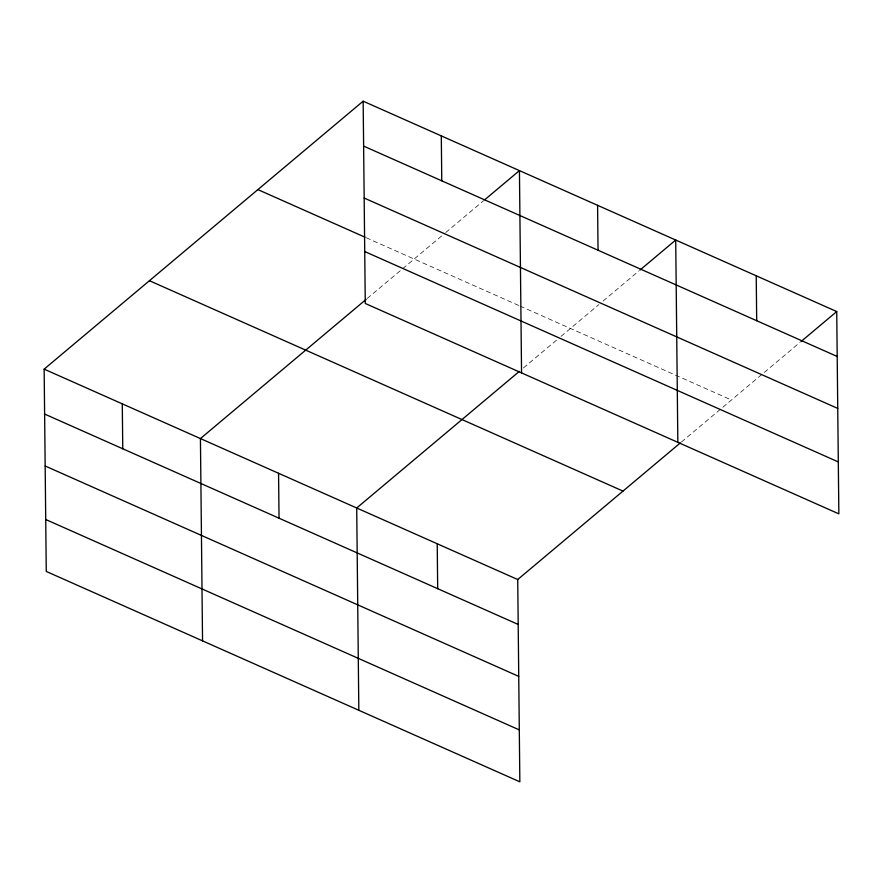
<?xml version="1.0" encoding="UTF-8"?>
<svg xmlns="http://www.w3.org/2000/svg" width="883" height="883" viewBox="0 0 883 883"><rect width="100%" height="100%" fill="white"/><g stroke="black" fill="none" stroke-linecap="round" stroke-linejoin="round"><path stroke-width="0.66" stroke-dasharray="4.42 3.31" d="M367.229 298.454L401.655 269.547M402.692 268.664L444.69 233.388M445.749 232.505L483.641 200.673M523.509 367.88L556.886 339.845M561.058 336.346L598.873 304.58M603.078 301.048L638.873 270.982M681.4 442.041L799.888 342.505M366.268 237.759L518.774 305.496M520.032 306.059L731.455 399.988"/><path stroke-width="1.32" d="M680.351 442.913L517.725 579.524L519.844 781.819L46.269 571.444L44.15 369.138L363.156 101.181L836.731 311.556L838.85 513.862L365.275 303.476L363.156 101.181M366.191 299.326L200.43 438.564L202.549 640.87M484.701 199.779L519.436 170.607L521.555 372.902M519.336 371.379L356.71 507.99L358.829 710.296M639.921 270.099L675.716 240.033L677.835 442.328M800.936 341.622L836.731 311.556M363.63 146.103L837.205 356.478M364.171 198.035L837.746 408.421M257.891 189.602L365.01 237.196M364.734 251.545L838.309 461.93M149.426 280.706L622.99 491.091M44.15 369.138L517.725 579.524M44.625 414.061L518.189 624.447M45.165 465.992L518.74 676.378M45.728 519.502L519.292 729.888M756.223 275.794L756.698 320.717M597.581 205.32L598.045 250.242M441.301 135.894L441.765 180.816M437.217 543.751L437.681 588.685M278.564 473.277L279.039 518.2M122.284 403.851L122.759 448.774"/></g></svg>
